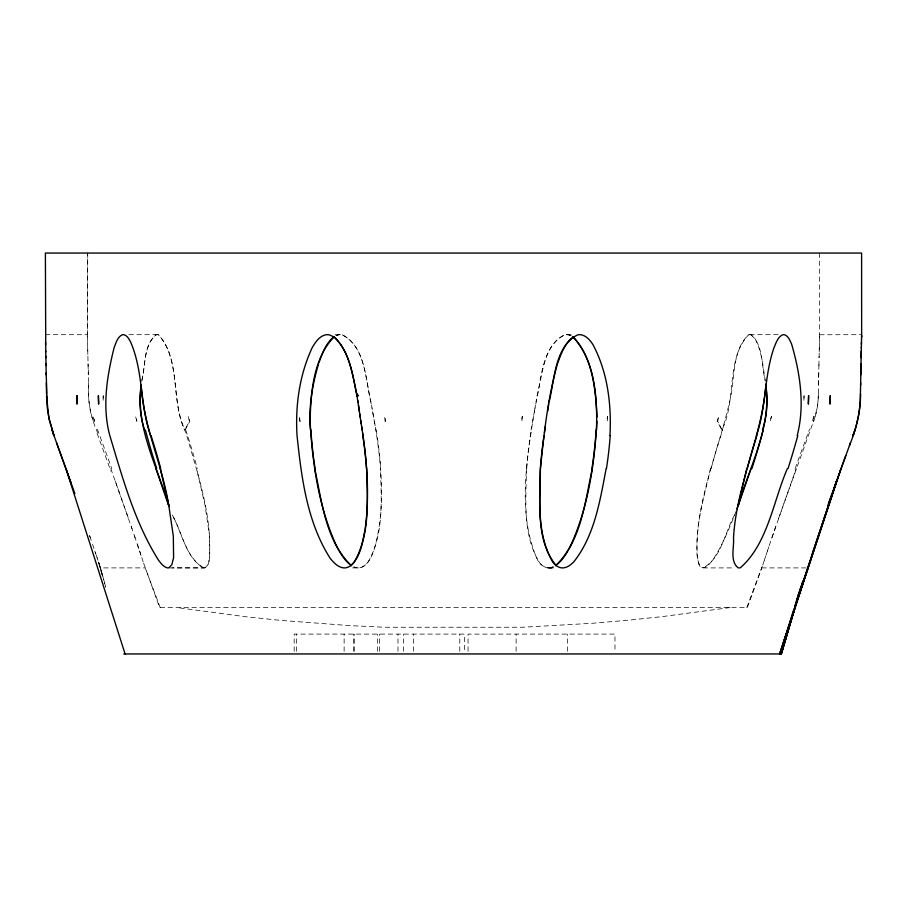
<?xml version="1.0" encoding="UTF-8"?>
<svg xmlns="http://www.w3.org/2000/svg" width="907" height="907" viewBox="0 0 907 907"><rect width="100%" height="100%" fill="white"/><g stroke="black" fill="none" stroke-linecap="round" stroke-linejoin="round"><path stroke-width="0.68" stroke-dasharray="4.54 3.4" d="M87.333 334.921L87.378 253.053M294.174 651.305L294.174 634.095L464.395 634.095L464.395 651.305M296.419 651.305L296.419 634.095M344.127 651.305L344.127 634.095M353.356 651.305L353.356 634.095M354.308 651.305L354.308 634.095M377.391 651.305L377.391 634.095M379.523 651.305L379.523 634.095M397.98 651.305L397.98 634.095M403.547 651.305L403.547 634.095M413.49 651.305L413.49 634.095M459.781 651.305L459.781 634.095M468.057 651.305L468.057 634.095L614.969 634.095L614.969 651.305M516.117 651.305L516.117 634.095M567.499 651.305L567.499 634.095M87.401 337.007L87.73 253.053M818.409 393.695L817.695 404.93L815.03 417.039L778.489 518.611M818.533 385.101L818.942 363.752M818.749 372.811C818.273 389.001 819.735 405.882 813.579 421.279M818.896 365.612L819.1 356.338M819.078 357.664L819.588 337.359M819.214 351.961L819.316 347.812M819.588 337.597L819.611 336.554M819.395 344.739L819.452 342.427M819.599 337.007L819.622 253.053M819.667 334.762L861.65 334.683M526.502 468.522C526.037 499.836 522.217 535.527 539.869 563.179C541.796 565.412 544.336 567.317 547.306 567.793A10.056 9.081 -43.1 0 0 550.47 567.759L553.191 566.92M141.719 381.269C145.505 366.575 143.215 345.669 155.959 334.921A10.635 6.247 87.9 0 1 158.487 334.887C181.581 359.603 170.278 402.969 185.912 432.673C197.76 474.497 213.44 518.033 208.939 562.079C208.281 564.483 207.045 567.805 204.086 567.907L171.956 567.907M141.832 380.328C145.698 366.02 143.283 345.17 156.049 334.887A10.635 6.247 88 0 1 158.578 334.91C181.128 359.58 170.448 400.554 185.005 429.941L189.869 421.279L188.191 416.324L189.359 421.279L185.005 429.941M570.877 335.624L568.621 334.887A10.623 10.102 -84.5 0 0 564.528 334.921C540.753 347.064 541.196 382.595 535.459 405.259M535.992 402.005L536.468 399.08M534.949 408.32L535.515 404.93M535.028 407.821L533.894 414.386M534.495 410.916L531.071 429.941M537.001 395.747C542.613 375.986 543.032 344.898 564.687 334.887A10.623 10.102 -84.4 0 1 568.768 334.91L571.047 335.703M533.543 416.313C526.264 463.296 517.478 515.505 537.76 560.356C540.946 566.263 547.715 569.347 554.324 567.907M721.995 429.941L717.641 421.279L718.809 416.324L717.131 421.279L721.995 429.941C736.654 400.69 725.691 359.229 748.513 334.887M710.43 468.522C703.866 499.451 692.733 531.899 698.583 563.735C699.274 565.651 700.623 567.907 702.914 567.907L733.65 567.907M143.635 563.179L159.632 607.554L747.368 607.554L761.823 567.816M746.79 607.554L762.844 564.732M762.787 564.902L764.431 559.948M764.295 560.356L766.279 554.404M766.041 555.129L767.719 550.13M767.39 551.105L769.703 544.234M769.249 545.583L775.712 526.627M771.857 537.896L796.233 468.522M736.042 511.389C735.52 512.806 703.004 599.3 696.995 555.129C695.352 500.993 718.809 450.892 730.203 399.08C735.101 378.65 731.824 350.453 748.422 334.921A10.635 6.247 -87.9 0 1 751.041 334.91L753.479 336.678A17.686 10.374 -88.1 0 1 754.046 337.37M734.636 514.972C724.886 531.525 721.677 558.497 702.914 567.907M335.953 335.703L338.232 334.921A10.623 10.102 84.8 0 1 342.472 334.921C366.394 347.517 365.634 382.346 371.541 405.259M553.361 566.841L548.769 567.907M336.123 335.624L338.379 334.887M359.909 567.759C367.562 565.979 371.054 557.624 373.707 551.105C387.176 505.664 380.861 457.083 372.562 411.268M730.169 607.554L661.35 616.726L626.816 620.343L592.226 623.29L522.829 627.236L384.171 627.236L349.546 625.592L280.184 620.343L245.65 616.726L176.831 607.554M45.35 334.683L87.333 334.706M128.964 334.683L157.262 334.683M335.159 334.683L340.352 334.683M566.648 334.683L571.841 334.683M749.738 334.683L780.87 334.683M169.292 567.907L204.256 567.907M352.574 567.907L358.514 567.907M549.052 567.907L554.426 567.907M761.801 567.907L806.47 567.907M204.086 567.907C185.697 558.769 182.488 532.466 172.874 516.321M356.53 567.759L353.809 566.92M342.313 334.887C365.566 346.463 365.362 380.01 371.008 402.005M354.047 567.022L356.383 567.725A10.079 9.104 43.1 0 0 360.045 567.737C363.492 567.034 366.224 564.517 368.253 561.773C384.217 533.872 381.235 499.474 380.498 468.522M750.951 334.887C763.717 345.17 761.302 366.02 765.168 380.328M172.364 514.972C181.604 532.126 185.629 556.422 202.998 567.759A10.079 5.623 67.8 0 0 205.084 567.759L207.998 564.732L209.766 557.578L209.551 536.014L205.039 505.222L196.57 468.522M160.21 607.554L145.199 567.895L100.53 567.907L99.373 564.471M88.433 382.833C87.628 399.942 90.337 417.084 97.65 432.673M110.767 468.522L128.511 518.611M115.325 481.175L132.003 528.736M89.453 535.277L90.36 537.896M131.288 526.627L135.143 537.896M89.714 536.014L92.129 543.055M134.497 536.014L140.721 554.404M93.421 421.279C86.222 402.957 89.192 382.901 88.058 363.752M92.525 544.234L94.532 550.13M95.258 552.272L95.983 554.404M137.297 544.234L139.281 550.13M94.861 551.105L95.779 553.78M96.233 555.129L97.242 558.111M97.06 557.578L97.99 560.356M98.58 562.079L99.464 564.732M139.61 551.105L141.957 558.111M141.775 557.578L143.714 563.428M102.468 575.594L98.466 561.773L102.48 576.138L98.716 562.487M373.65 417.39L371.972 407.821M374.376 421.279L375.929 429.941M371.485 404.93L372.051 408.32M765.281 381.269C763.229 367.108 761.937 352.233 755.35 339.286A21.235 12.437 -88.2 0 0 754.057 337.359M87.389 336.871L87.548 342.427M87.537 342.03L87.922 357.664M87.673 347.109L87.764 350.998M87.9 356.338L88.285 374.886M376.167 429.918A435.825 400.123 30.4 0 1 380.702 468.522M185.697 429.85A435.825 272.349 64 0 1 197.261 468.534M795.133 468.613A435.836 40.713 -69.9 0 1 809.622 429.056M97.31 429.136A435.813 40.588 69.9 0 1 111.765 468.602M711.133 468.511A435.825 271.012 -64.1 0 1 722.675 430.02M97.06 433.308A435.666 39.239 69.9 0 1 110.892 471.152M526.695 468.522A435.802 399.715 -30.8 0 1 531.287 429.952M607.52 416.324L607.486 421.279L606.84 421.279L607.52 416.324M103.217 395.747L103.115 400.951L103.217 395.747M804.067 395.747L803.885 400.951L804.067 395.747M522.285 416.324L521.978 421.279L521.264 421.279L522.285 416.324M771.494 416.324L770.088 421.279L771.494 416.324M813.998 416.324L812.298 421.279L813.998 416.324M94.702 421.279L93.002 416.324L94.702 421.279M136.912 421.279L135.506 416.324L136.912 421.279M300.16 421.279L299.514 421.279L299.48 416.324L300.16 421.279M385.736 421.279L385.022 421.279L384.715 416.324L385.736 421.279M105.711 587.01L100.507 567.839L105.688 587.033"/><path stroke-width="1.36" d="M860.516 393.695C860.732 411.551 856.197 429.079 849.474 445.518M860.664 382.833L860.244 401.982L858.861 413.955L856.095 426.415L853.022 435.632L855.052 429.941M860.63 385.101L860.992 363.752M860.788 374.886L861.265 350.998M861.117 357.664L861.344 347.109M596.489 429.941C597.407 398.592 595.366 359.966 572.578 336.554M861.412 344.218L861.537 339.037M861.333 347.812L861.457 342.427M861.582 337.359L861.616 336.134M861.616 336.043L861.639 335.114M861.65 334.887L861.605 253.053L45.395 253.053L45.758 351.961M861.537 339.286L861.605 336.678M861.605 336.406L861.627 335.703M596.919 421.279C594.573 463.602 588.394 506.718 570.65 545.583C566.75 552.941 562.544 560.798 555.515 565.651M609.957 435.632C611.601 404.579 607.667 371.847 592.724 344.218C590.026 340.204 586.546 336.009 581.591 334.887A10.635 10.102 -85.1 0 0 577.51 334.921C554.426 346.667 554.755 380.203 549.041 401.982M141.254 385.101C138.862 400.089 139.78 415.497 144.576 429.941M141.095 386.904C135.733 428.489 157.818 467.524 169.019 506.378M365.181 528.736C369.761 494.712 366.995 460.166 361.598 426.415M765.746 386.904C761.132 438.466 736.393 485.925 733.514 537.896C734.387 546.898 729.613 561.116 738.06 567.759A10.079 5.612 -67.6 0 0 740.486 567.657C767.912 543.656 773.41 500.528 787.412 468.522M573.19 336.871C564.653 343.288 561.048 354.149 557.442 363.752C547.624 398.751 543.747 435.19 540.187 471.266C539.733 501.424 536.876 535.062 552.794 562.079C554.744 564.642 557.329 566.954 560.549 567.691A10.068 9.081 -42.8 0 0 564.063 567.793C567.963 567.147 571.195 564.551 573.859 561.773C594.675 535.47 600.015 500.562 606.182 468.522M544.461 432.673L545.402 426.415M547.635 411.336L548.758 403.876M592.316 468.522C585.026 501.48 581.478 540.969 555.719 565.514M364.954 530.039C362.449 542.307 360.657 556.864 350.714 565.651M738.253 505.222L746.744 468.522M797.174 435.632C805.053 405.588 800.144 373.548 791.652 344.218C790.11 340.794 788.625 336.52 784.918 334.887A10.635 6.247 -88.2 0 0 782.39 334.91C777.548 337.325 775.95 343.231 773.966 347.812C764.079 376.235 766.313 407.198 756.415 435.632M762.424 429.941C767.401 415.202 768.014 399.465 765.633 384.183M318.595 363.752C312.223 385.135 308.448 407.594 310.511 429.941M799.759 590.752L781.233 653.947L798.897 594.3M799.702 591.591L802.514 582.101M781.188 653.947L800.711 588.042M800.722 587.747L781.392 653.947L123.749 653.947M793.398 610.717L780.043 653.947L836.549 481.175L831.254 496.038M794.917 605.853L798.818 593.155M751.109 468.522L736.994 508.918M797.548 597.702L803.375 580.287M812.343 553.497L836.549 481.175M797.684 597.577L840.551 470.053M319.026 362.517C322.359 353.322 325.851 343.027 333.946 336.871M827.603 506.378L830.801 497.331M828.465 503.918L831.708 494.757M845.778 455.665L835.596 483.85L779.612 653.947L840.109 471.266L850.494 442.741M738.457 505.086C749.488 466.515 771.517 427.673 765.871 386.405M853.022 435.632L854.167 432.673M334.23 336.678C313.21 358.299 310.84 392.357 310.081 421.279C312.427 463.602 318.606 506.718 336.35 545.583C340.25 552.941 344.456 560.798 351.485 565.651M356.655 393.695L356.984 395.747L358.514 395.747L356.655 393.695C352.54 374.568 349.603 352.732 335.375 338.084A18.163 17.267 85.4 0 0 333.81 336.871L329.343 334.887A10.635 10.102 85.2 0 0 325.262 334.91C318.969 336.542 315.16 342.54 312.133 347.812C299.446 374.988 295.194 405.826 297.043 435.632C301.475 477.513 306.963 521.888 330.057 558.111C333.254 562.193 337.098 566.444 342.358 567.691A10.068 9.081 42.7 0 0 345.884 567.793C349.478 567.215 352.347 564.608 354.444 561.773C370.373 533.849 367.358 499.474 366.632 468.522M46.506 395.747L48.763 417.39L53.978 435.632L49.318 420.054L47.277 407.821L46.166 372.811M351.281 565.514C325.522 540.969 321.974 501.48 314.684 468.522M334.003 337.007C350.238 351.723 352.619 375.929 357.052 396.121M573.247 337.007C592.895 357.777 595.514 389.545 597.021 417.039M556.116 565.514C534.586 539.177 540.663 500.176 540.368 468.522A436.891 399.919 -31.8 0 1 544.098 435.632M52.833 432.673L53.978 435.632M56.506 442.741L74.884 493.601M168.566 505.222L155.891 468.522M71.404 483.85L51.948 429.941M66.449 470.053L125.098 653.947M141.22 386.484C143.873 427.378 162.308 464.872 168.702 505.086M150.585 435.632C139.882 405.316 143.51 371.689 130.631 342.03C129.043 339.15 127.241 335.341 123.647 334.694A10.623 6.247 88.2 0 0 121.992 334.921C117.241 337.336 115.881 343.265 114.078 347.812C106.981 376.258 101.958 406.801 109.826 435.632C122.694 478.25 134.69 522.375 158.612 560.356C160.936 563.258 163.351 566.694 167.092 567.816A10.011 5.578 67.6 0 0 168.815 567.793L171.842 564.732L173.6 557.578L173.316 536.014L168.747 505.222L160.256 468.522M356.984 395.747L357.959 401.982M357.732 400.509L360.26 417.39M362.539 432.673L362.981 435.632M358.458 405.259L359.365 411.336M360.657 420.054L362.12 429.941M359.75 413.955L361.19 423.705M45.543 342.427L45.599 344.739M45.735 350.998L45.883 357.664M45.86 356.338L46.042 365.612M46.008 363.752L46.212 374.886M46.336 382.833L46.484 393.695M362.834 435.643A436.823 399.772 31.9 0 1 366.496 468.522M610.23 435.609A436.868 378.23 -46.9 0 1 606.466 468.522M596.137 429.963A435.813 375.033 -47.8 0 1 591.942 468.522M797.809 435.553A436.823 212.147 -67 0 1 788.036 468.534M763.241 429.816A435.825 208.191 -67.1 0 1 751.903 468.534M151.016 435.587A436.823 269.583 64.2 0 1 160.698 468.534M156.696 468.511A435.813 206.717 67.1 0 1 145.403 430.065M747.175 468.511A436.868 268.812 -64.3 0 1 756.846 435.677M315.08 468.522A435.813 374.999 47.8 0 1 310.886 429.963M77.004 395.747L76.993 403.887L77.004 395.747M808.613 395.747L808.364 403.887L808.613 395.747M830.268 395.747L830.007 403.887L830.268 395.747M98.387 395.747L98.636 403.887L98.387 395.747"/></g></svg>
